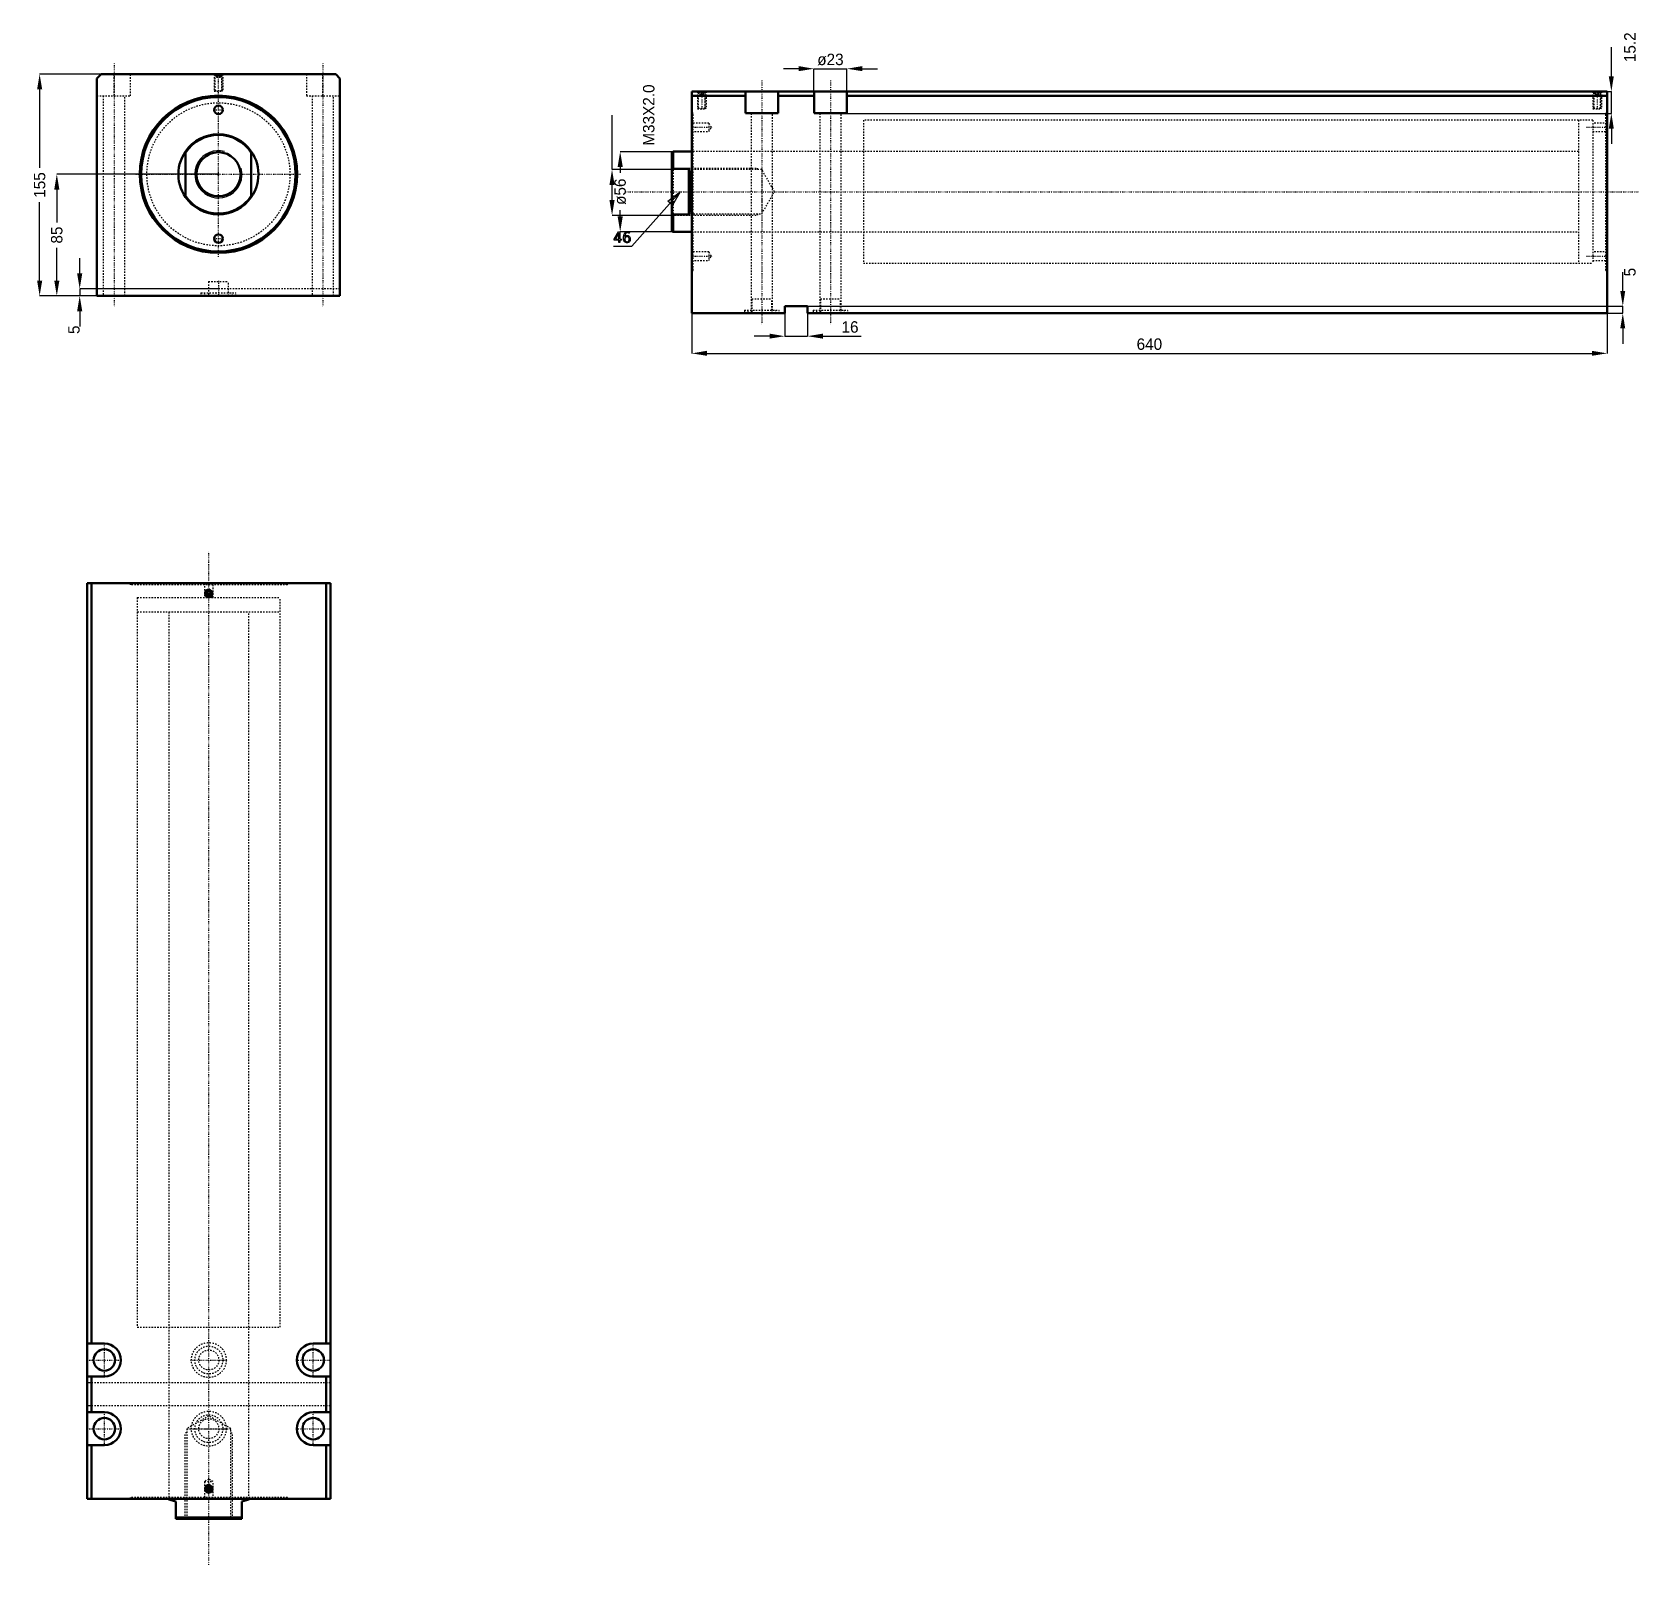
# Model space of a CAD drawing. Header units: millimetres. Extents: x -130 to 993, y -972 to 99.
import ezdxf

# ---------------------------------------------------------------- set-up
doc = ezdxf.new("R2010")
doc.units = ezdxf.units.MM
doc.linetypes.add('Center', pattern=[1.5, 0.45, -0.5, 0.05, -0.5])
doc.linetypes.add('Dashed', pattern=[2, 1, -1])
for name, color, linetype, lineweight in [('2d ConnectionPoints', 7, 'Continuous', 50), ('AM_0', 7, 'Continuous', 50), ('AM_5', 3, 'Continuous', 25), ('AM_7', 7, 'Center', 25), ('AM_9', 6, 'Dashed', 25)]:
    doc.layers.add(name, color=color, linetype=linetype, lineweight=lineweight)
doc.dimstyles.new('ISO-25', dxfattribs={"dimtxt": 2.5, "dimasz": 2.5, "dimexe": 1.25, "dimexo": 0.625, "dimtad": 1, "dimtxsty": 'Standard', "dimcen": 2.5, "dimadec": 0, "dimazin": 0, "dimtfac": 1, "dimtmove": 0, "dimatfit": 3, "dimfxl": 0, "dimarcsym": 0})

# ---------------------------------------------------------------- blocks, each defined once
blk = doc.blocks.new('1_JECX_MF_INLA_100_500_0_rod__0_in_JECX_MF_160_INLA_100_500_0__0')
at = {"layer": 'AM_0'}
for p, q in [((-23, -16), (-23, 16)), ((23, 16), (23, -16))]:
    blk.add_line(p, q, dxfattribs=at)
for points in [[(-23, 16), (-24.3, 13.9), (-25.4, 11.7), (-26.3, 9.5), (-27.1, 7.1), (-27.6, 4.8), (-27.9, 2.3), (-28, -0.1), (-27.9, -2.6), (-27.6, -5), (-27, -7.4), (-26.3, -9.7), (-25.3, -11.9), (-24.2, -14.1), (-23, -16)], [(23, -16), (24.3, -13.9), (25.4, -11.7), (26.3, -9.5), (27.1, -7.1), (27.6, -4.8), (27.9, -2.3), (28, 0.1), (27.9, 2.6), (27.6, 5), (27, 7.4), (26.3, 9.7), (25.3, 11.9), (24.2, 14.1), (23, 16)]]:
    blk.add_lwpolyline(points, dxfattribs=at)
blk.add_circle((0, 0), 15.4, dxfattribs=at)
for radius, start, end in [(28, 34.7719, 145.2281), (27.5, 33.2419, 146.7581), (27.5, 213.2419, 326.7581), (28, 214.7719, 325.2281)]:
    blk.add_arc((0, 0), radius, start, end, dxfattribs=at)
at = {"layer": 'AM_5'}
blk.add_arc((0, 0), 16.5, 75, 15, dxfattribs=at)
blk = doc.blocks.new('2_JECX_MF_EXLA_100_500_0_body__0_in_JECX_MF_160_INLA_100_500_0__0')
at = {"layer": 'AM_0'}
for p, q in [((-82, 70), (-85, 67)), ((82, 70), (-82, 70)), ((85, 67), (82, 70)), ((-85, 67), (-85, -85)), ((85, -85), (85, 67)), ((-85, -85), (85, -85))]:
    blk.add_line(p, q, dxfattribs=at)
for centre, radius in [((0, 0), 55), ((0, 0), 54), ((0, 45), 3), ((0, -45), 3)]:
    blk.add_circle(centre, radius, dxfattribs=at)
at = {"layer": 'AM_5', "linetype": 'Dashed'}
for p, q in [((-3, 70), (-3, 58)), ((3, 70), (3, 58))]:
    blk.add_line(p, q, dxfattribs=at)
at = {"layer": 'AM_7'}
for p, q in [((-73, 77.8), (-73, -92.7)), ((0, -57.8), (0, 70.6)), ((73, 77.8), (73, -92.7)), ((-3.2, 45), (3.1, 45)), ((-57.8, 0), (57.8, 0)), ((-3.2, -45), (3.1, -45)), ((0, -74.5), (0, -85.5))]:
    blk.add_line(p, q, dxfattribs=at)
at = {"layer": 'AM_9'}
for p, q in [((-73, 54.8), (-73, 70)), ((-61.5, 54.8), (-61.5, 70)), ((-3, 70), (-2.5, 69.5)), ((-2.5, 69.5), (-2.5, 58.5)), ((-2.5, 69.5), (2.5, 69.5)), ((-1.9, 70), (-2.4, 69.5)), ((-2.4, 69.5), (-2.4, 58)), ((-2.4, 69.5), (2.4, 69.5)), ((-1.4, 68), (-1.4, 70)), ((-1.4, 68), (1.4, 68)), ((-0.7, 68), (-0.7, 70)), ((0.7, 68), (0.7, 70)), ((1.4, 68), (1.4, 70)), ((2.4, 69.5), (1.9, 70)), ((2.4, 58), (2.4, 69.5)), ((2.5, 69.5), (3, 70)), ((2.5, 58.5), (2.5, 69.5)), ((61.5, 70), (61.5, 54.8)), ((73, 54.8), (73, 70)), ((-2.5, 58.5), (-3, 58)), ((-3, 58), (3, 58)), ((-2.5, 58.5), (2.5, 58.5)), ((3, 58), (2.5, 58.5)), ((-85, 54.8), (-61.5, 54.8)), ((-80.5, 54.8), (-80.5, -85)), ((-65.5, -85), (-65.5, 54.8)), ((61.5, 54.8), (85, 54.8)), ((65.5, 54.8), (65.5, -85)), ((80.5, -85), (80.5, 54.8)), ((-7, -75), (7, -75)), ((-7, -75), (-7, -85)), ((7, -85), (7, -75)), ((85, -80), (-85, -80)), ((-12.2, -82.9), (12.2, -82.9)), ((-12.2, -82.9), (-12.2, -85)), ((-9.8, -82.9), (-9.8, -85)), ((9.8, -85), (9.8, -82.9)), ((12.2, -85), (12.2, -82.9))]:
    blk.add_line(p, q, dxfattribs=at)
blk.add_circle((0, 0), 50, dxfattribs=at)
blk = doc.blocks.new('*D3')
at = {"layer": 'AM_5', "color": 0, "lineweight": -2}
for p, q in [((-82, 70), (-125, 70)), ((-125, 59.3), (-125, 4.6)), ((-125, -74.3), (-125, -19.6)), ((-85, -85), (-125, -85))]:
    blk.add_line(p, q, dxfattribs=at)
at = {"layer": 'AM_5', "color": 0}
for points in [[(-123.2, 59.3), (-126.8, 59.3), (-125, 70)], [(-126.8, -74.3), (-123.2, -74.3), (-125, -85)]]:
    blk.add_solid(points, dxfattribs=at)
at = {"layer": 'Defpoints', "color": 0}
for p in [(-82, 70), (-125, -85), (-85, -85)]:
    blk.add_point(p, dxfattribs=at)
at = {"layer": 'AM_5', "color": 0, "insert": (-125, -7.5), "char_height": 8, "attachment_point": 5, "rotation": 90}
blk.add_mtext('155', dxfattribs=at)
blk = doc.blocks.new('*D4')
at = {"layer": 'AM_5', "color": 0, "lineweight": -2}
for p, q in [((0, 0), (-113, 0)), ((-113, -10.7), (-113, -33.6)), ((-113, -74.3), (-113, -51.4)), ((-85, -85), (-113, -85))]:
    blk.add_line(p, q, dxfattribs=at)
at = {"layer": 'AM_5', "color": 0}
for points in [[(-111.2, -10.7), (-114.8, -10.7), (-113, 0)], [(-114.8, -74.3), (-111.2, -74.3), (-113, -85)]]:
    blk.add_solid(points, dxfattribs=at)
at = {"layer": 'Defpoints', "color": 0}
for p in [(0, 0), (-113, -85), (-85, -85)]:
    blk.add_point(p, dxfattribs=at)
at = {"layer": 'AM_5', "color": 0, "insert": (-113, -42.5), "char_height": 8, "attachment_point": 5, "rotation": 90}
blk.add_mtext('85', dxfattribs=at)
blk = doc.blocks.new('*D5')
at = {"layer": 'AM_5', "color": 0, "lineweight": -2}
for p, q in [((-97, -69.3), (-97, -58.7)), ((0, -80), (-97, -80)), ((-97, -80), (-97, -85)), ((-85, -85), (-97, -85)), ((-97, -95.7), (-97, -106.3))]:
    blk.add_line(p, q, dxfattribs=at)
at = {"layer": 'AM_5', "color": 0}
for points in [[(-98.8, -69.3), (-95.2, -69.3), (-97, -80)], [(-95.2, -95.7), (-98.8, -95.7), (-97, -85)]]:
    blk.add_solid(points, dxfattribs=at)
at = {"layer": 'Defpoints', "color": 0}
for p in [(-97, -85), (-85, -85), (0, -80)]:
    blk.add_point(p, dxfattribs=at)
at = {"layer": 'AM_5', "color": 0, "insert": (-101, -108.7), "char_height": 8, "attachment_point": 5, "rotation": 90}
blk.add_mtext('5', dxfattribs=at)
blk = doc.blocks.new('1_JECX_MF_INLA_100_500_0_rod__0_in_JECX_MF_160_INLA_100_500_0__2')
at = {"layer": 'AM_0'}
for p, q in [((-13, 28), (-14, 27.5)), ((-14, 27.5), (-14, -27.5)), ((0, 28), (-13, 28)), ((-13, 28), (-13, 16)), ((-13, 16), (-14, 15.1)), ((-2, 16), (-13, 16)), ((-2, 16), (-2, -16)), ((-14, -15.1), (-13, -16)), ((-13, -16), (-2, -16)), ((-13, -16), (-13, -28)), ((-14, -27.5), (-13, -28)), ((-13, -28), (0, -28))]:
    blk.add_line(p, q, dxfattribs=at)
blk.add_lwpolyline([(-2, -16), (-1.6, -13.9), (-1.2, -11.7), (-0.9, -9.5), (-0.7, -7.1), (-0.5, -4.8), (-0.4, -2.3), (-0.4, 0.1), (-0.4, 2.6), (-0.5, 5), (-0.7, 7.4), (-0.9, 9.7), (-1.2, 11.9), (-1.6, 14.1), (-2, 16)], dxfattribs=at)
at = {"layer": 'AM_5', "linetype": 'Dashed'}
for p, q in [((-14, 16.5), (46, 16.5)), ((46, 15.4), (46, 16.5)), ((-14, -16.5), (46, -16.5)), ((46, -15.4), (46, -16.5))]:
    blk.add_line(p, q, dxfattribs=at)
at = {"layer": 'AM_7'}
blk.add_line((-46.2, 0), (662.2, 0), dxfattribs=at)
at = {"layer": 'AM_9'}
for p, q in [((620, 50), (620, -50)), ((630, 50), (620, 50)), ((630, 50), (630, -50)), ((620, 28), (0, 28)), ((-12.9, 15.4), (-14, 16.5)), ((49, 15.4), (-12.9, 15.4)), ((-12.9, 15.4), (-12.9, -15.4)), ((57.9, 0), (49, 15.4)), ((49, 15.4), (49, -15.4)), ((49, -15.4), (57.9, 0)), ((-14, -16.5), (-12.9, -15.4)), ((-12.9, -15.4), (49, -15.4)), ((0, -28), (620, -28)), ((620, -50), (630, -50))]:
    blk.add_line(p, q, dxfattribs=at)
blk = doc.blocks.new('2_JECX_MF_EXLA_100_500_0_body__0_in_JECX_MF_160_INLA_100_500_0__2')
at = {"layer": 'AM_0'}
for p, q in [((0, -85), (0, 70)), ((640, 70), (0, 70)), ((37.5, 54.8), (37.5, 70)), ((60.5, 54.8), (60.5, 70)), ((85.5, 54.8), (85.5, 70)), ((108.5, 54.8), (108.5, 70)), ((640, -85), (640, 70)), ((37.5, 67), (0, 67)), ((85.5, 67), (60.5, 67)), ((640, 67), (108.5, 67)), ((37.5, 54.8), (60.5, 54.8)), ((85.5, 54.8), (108.5, 54.8)), ((65, -85), (0, -85)), ((81, -80), (65, -80)), ((65, -80), (65, -85)), ((81, -85), (81, -80)), ((640, -85), (81, -85))]:
    blk.add_line(p, q, dxfattribs=at)
at = {"layer": 'AM_5', "linetype": 'Dashed'}
for p, q in [((4, 70), (4, 58)), ((10, 70), (10, 58)), ((630, 70), (630, 58)), ((636, 70), (636, 58))]:
    blk.add_line(p, q, dxfattribs=at)
at = {"layer": 'AM_7'}
for p, q in [((7, 70.6), (7, 57.4)), ((49, 77.8), (49, -92.7)), ((97, 77.8), (97, -92.7)), ((633, 70.6), (633, 57.4)), ((-0.7, 45), (14.4, 45)), ((625.6, 45), (640.7, 45)), ((-0.7, -45), (14.4, -45)), ((625.6, -45), (640.7, -45))]:
    blk.add_line(p, q, dxfattribs=at)
at = {"layer": 'AM_9'}
for p, q in [((4, 70), (4.5, 69.5)), ((4.5, 69.5), (4.5, 58.5)), ((4.5, 69.5), (9.5, 69.5)), ((5.1, 70), (4.6, 69.5)), ((4.6, 69.5), (4.6, 58)), ((4.6, 69.5), (9.4, 69.5)), ((5.8, 68), (5.8, 70)), ((5.8, 68), (8.2, 68)), ((7, 68), (7, 70)), ((8.2, 68), (8.2, 70)), ((9.4, 69.5), (8.9, 70)), ((9.4, 58), (9.4, 69.5)), ((9.5, 69.5), (10, 70)), ((9.5, 58.5), (9.5, 69.5)), ((630, 70), (630.5, 69.5)), ((630.5, 69.5), (630.5, 58.5)), ((630.5, 69.5), (635.5, 69.5)), ((631.1, 70), (630.6, 69.5)), ((630.6, 69.5), (630.6, 58)), ((630.6, 69.5), (635.4, 69.5)), ((631.8, 68), (631.8, 70)), ((631.8, 68), (634.2, 68)), ((633, 68), (633, 70)), ((634.2, 68), (634.2, 70)), ((635.4, 69.5), (634.9, 70)), ((635.4, 58), (635.4, 69.5)), ((635.5, 69.5), (636, 70)), ((635.5, 58.5), (635.5, 69.5)), ((4.5, 58.5), (4, 58)), ((4, 58), (10, 58)), ((4.5, 58.5), (9.5, 58.5)), ((10, 58), (9.5, 58.5)), ((630.5, 58.5), (630, 58)), ((630, 58), (636, 58)), ((630.5, 58.5), (635.5, 58.5)), ((636, 58), (635.5, 58.5)), ((1, 55), (0, 55)), ((1, 54), (0, 54)), ((12, 48), (0, 48)), ((1, -55), (1, 55)), ((13.7, 45), (12, 48)), ((12, 48), (12, 42)), ((12, 42), (13.7, 45)), ((41.5, 54.8), (41.5, -85)), ((56.5, -85), (56.5, 54.8)), ((89.5, 54.8), (89.5, -85)), ((104.5, -85), (104.5, 54.8)), ((630, 50), (120, 50)), ((120, 50), (120, -50)), ((630, 50), (630, -50)), ((640, 48), (630, 48)), ((639, -55), (639, 55)), ((640, 55), (639, 55)), ((640, 54), (639, 54)), ((0, 42), (12, 42)), ((630, 42), (640, 42)), ((120, 28), (0, 28)), ((0, -28), (120, -28)), ((12, -42), (0, -42)), ((13.7, -45), (12, -42)), ((12, -42), (12, -48)), ((640, -42), (630, -42)), ((0, -48), (12, -48)), ((0, -54), (1, -54)), ((0, -55), (1, -55)), ((12, -48), (13.7, -45)), ((120, -50), (630, -50)), ((630, -48), (640, -48)), ((639, -54), (640, -54)), ((639, -55), (640, -55)), ((42, -75), (56, -75)), ((42, -75), (42, -85)), ((56, -85), (56, -75)), ((90, -75), (104, -75)), ((90, -75), (90, -85)), ((104, -85), (104, -75)), ((36.8, -82.9), (61.2, -82.9)), ((36.8, -82.9), (36.8, -85)), ((39.2, -82.9), (39.2, -85)), ((58.8, -85), (58.8, -82.9)), ((61.2, -85), (61.2, -82.9)), ((84.8, -82.9), (109.2, -82.9)), ((84.8, -82.9), (84.8, -85)), ((87.3, -82.9), (87.3, -85)), ((106.8, -85), (106.8, -82.9)), ((109.2, -85), (109.2, -82.9))]:
    blk.add_line(p, q, dxfattribs=at)
blk = doc.blocks.new('*D19')
at = {"layer": 'AM_5', "color": 0, "lineweight": -2}
for p, q in [((405.8, 73.8), (395.1, 73.8)), ((416.4, 57.8), (416.4, 73.8)), ((416.4, 73.8), (439.4, 73.8)), ((439.4, 57.8), (439.4, 73.8)), ((450.1, 73.8), (460.8, 73.8))]:
    blk.add_line(p, q, dxfattribs=at)
at = {"layer": 'AM_5', "color": 0}
for points in [[(405.8, 75.6), (405.8, 72.1), (416.4, 73.8)], [(450.1, 75.6), (450.1, 72.1), (439.4, 73.8)]]:
    blk.add_solid(points, dxfattribs=at)
at = {"layer": 'Defpoints', "color": 0}
for p in [(439.4, 73.8), (416.4, 57.8), (439.4, 57.8)]:
    blk.add_point(p, dxfattribs=at)
at = {"layer": 'AM_5', "color": 0, "insert": (427.9, 80.2), "char_height": 8, "attachment_point": 5}
blk.add_mtext('ø23', dxfattribs=at)
blk = doc.blocks.new('*D20')
at = {"layer": 'AM_5', "color": 0, "lineweight": -2}
for p, q in [((973.9, 68.5), (973.9, 88.8)), ((439.4, 57.8), (973.9, 57.8)), ((973.9, 42.6), (973.9, 57.8)), ((439.4, 42.6), (973.9, 42.6)), ((973.9, 32), (973.9, 21.3))]:
    blk.add_line(p, q, dxfattribs=at)
at = {"layer": 'AM_5', "color": 0}
for points in [[(972.1, 68.5), (975.6, 68.5), (973.9, 57.8)], [(972.1, 32), (975.6, 32), (973.9, 42.6)]]:
    blk.add_solid(points, dxfattribs=at)
at = {"layer": 'Defpoints', "color": 0}
for p in [(439.4, 57.8), (973.9, 57.8), (439.4, 42.6)]:
    blk.add_point(p, dxfattribs=at)
at = {"layer": 'AM_5', "color": 0, "insert": (986.9, 88.8), "char_height": 8, "attachment_point": 5, "rotation": 90}
blk.add_mtext('15.2', dxfattribs=at)
blk = doc.blocks.new('*D21')
at = {"layer": 'AM_5', "color": 0, "lineweight": -2}
for p, q in [((330.9, -97.2), (330.9, -125.2)), ((970.9, -97.2), (970.9, -125.2)), ((341.6, -125.2), (960.3, -125.2))]:
    blk.add_line(p, q, dxfattribs=at)
at = {"layer": 'AM_5', "color": 0}
for points in [[(341.6, -123.4), (341.6, -126.9), (330.9, -125.2)], [(960.3, -123.4), (960.3, -126.9), (970.9, -125.2)]]:
    blk.add_solid(points, dxfattribs=at)
at = {"layer": 'Defpoints', "color": 0}
for p in [(330.9, -97.2), (970.9, -97.2), (970.9, -125.2)]:
    blk.add_point(p, dxfattribs=at)
at = {"layer": 'AM_5', "color": 0, "insert": (650.9, -118.8), "char_height": 8, "attachment_point": 5}
blk.add_mtext('640', dxfattribs=at)
blk = doc.blocks.new('*D22')
at = {"layer": 'AM_5', "color": 0, "lineweight": -2}
for p, q in [((317.9, 15.8), (280.9, 15.8)), ((280.9, 5.2), (280.9, 0.9)), ((280.9, -29.5), (280.9, -25.2)), ((317.9, -40.2), (280.9, -40.2))]:
    blk.add_line(p, q, dxfattribs=at)
at = {"layer": 'AM_5', "color": 0}
for points in [[(279.1, 5.2), (282.7, 5.2), (280.9, 15.8)], [(279.1, -29.5), (282.7, -29.5), (280.9, -40.2)]]:
    blk.add_solid(points, dxfattribs=at)
at = {"layer": 'Defpoints', "color": 0}
for p in [(280.9, 15.8), (317.9, 15.8), (317.9, -40.2)]:
    blk.add_point(p, dxfattribs=at)
at = {"layer": 'AM_5', "color": 0, "insert": (280.9, -12.2), "char_height": 8, "attachment_point": 5, "rotation": 90}
blk.add_mtext('ø56', dxfattribs=at)
blk = doc.blocks.new('*D23')
at = {"layer": 'AM_5', "color": 0, "lineweight": -2}
for p, q in [((395.9, -92.2), (395.9, -113.2)), ((411.9, -97.2), (411.9, -113.2)), ((385.3, -113.2), (374.6, -113.2)), ((395.9, -113.2), (411.9, -113.2)), ((422.6, -113.2), (449.3, -113.2))]:
    blk.add_line(p, q, dxfattribs=at)
at = {"layer": 'AM_5', "color": 0}
for points in [[(385.3, -111.4), (385.3, -114.9), (395.9, -113.2)], [(422.6, -111.4), (422.6, -114.9), (411.9, -113.2)]]:
    blk.add_solid(points, dxfattribs=at)
at = {"layer": 'Defpoints', "color": 0}
for p in [(395.9, -92.2), (411.9, -97.2), (411.9, -113.2)]:
    blk.add_point(p, dxfattribs=at)
at = {"layer": 'AM_5', "color": 0, "insert": (441.6, -106.8), "char_height": 8, "attachment_point": 5}
blk.add_mtext('16', dxfattribs=at)
blk = doc.blocks.new('*D24')
at = {"layer": 'AM_5', "color": 0, "lineweight": -2}
for p, q in [((981.9, -81.5), (981.9, -68.4)), ((395.9, -92.2), (981.9, -92.2)), ((411.9, -97.2), (981.9, -97.2)), ((981.9, -97.2), (981.9, -92.2)), ((981.9, -107.8), (981.9, -118.5))]:
    blk.add_line(p, q, dxfattribs=at)
at = {"layer": 'AM_5', "color": 0}
for points in [[(980.1, -81.5), (983.6, -81.5), (981.9, -92.2)], [(980.1, -107.8), (983.6, -107.8), (981.9, -97.2)]]:
    blk.add_solid(points, dxfattribs=at)
at = {"layer": 'Defpoints', "color": 0}
for p in [(395.9, -92.2), (411.9, -97.2), (981.9, -97.2)]:
    blk.add_point(p, dxfattribs=at)
at = {"layer": 'AM_5', "color": 0, "insert": (986.9, -68.4), "char_height": 8, "attachment_point": 5, "rotation": 90}
blk.add_mtext('5', dxfattribs=at)
blk = doc.blocks.new('*D25')
at = {"layer": 'AM_5', "color": 0, "lineweight": -2}
for p, q in [((275.2, 3.3), (275.2, 41.4)), ((318, 3.3), (275.2, 3.3)), ((275.2, -18), (275.2, -7.4)), ((316.9, -28.7), (275.2, -28.7))]:
    blk.add_line(p, q, dxfattribs=at)
at = {"layer": 'AM_5', "color": 0}
for points in [[(273.4, -7.4), (277, -7.4), (275.2, 3.3)], [(273.4, -18), (277, -18), (275.2, -28.7)]]:
    blk.add_solid(points, dxfattribs=at)
at = {"layer": 'Defpoints', "color": 0}
for p in [(318, 3.3), (275.2, -28.7), (316.9, -28.7)]:
    blk.add_point(p, dxfattribs=at)
at = {"layer": 'AM_5', "color": 0, "insert": (300.9, 41.4), "char_height": 8, "attachment_point": 5, "rotation": 90}
blk.add_mtext('M33X2.0', dxfattribs=at)
blk = doc.blocks.new('1_JECX_MF_INLA_100_500_0_rod__0_in_JECX_MF_160_INLA_100_500_0__4')
at = {"layer": 'AM_0'}
for p, q in [((-28, 0), (-28, -0.4)), ((28, -0.4), (28, 0)), ((-23, -2), (-28, -0.4)), ((-23, -14), (-23, -2)), ((28, -0.4), (23, -2)), ((23, -2), (23, -14)), ((-23, -13), (23, -13)), ((-23, -14), (23, -14))]:
    blk.add_line(p, q, dxfattribs=at)
at = {"layer": 'AM_5', "linetype": 'Dashed'}
for p, q in [((-16.5, -14), (-16.5, 46)), ((-15.4, 46), (-16.5, 46)), ((15.4, 46), (16.5, 46)), ((16.5, -14), (16.5, 46))]:
    blk.add_line(p, q, dxfattribs=at)
at = {"layer": 'AM_7'}
blk.add_line((0, -46.2), (0, 662.2), dxfattribs=at)
at = {"layer": 'AM_9'}
for p, q in [((-50, 630), (50, 630)), ((-50, 630), (-50, 620)), ((50, 620), (50, 630)), ((-50, 620), (50, 620)), ((-28, 620), (-28, 0)), ((28, 0), (28, 620)), ((0, 57.9), (-15.4, 49)), ((15.4, 49), (0, 57.9)), ((-15.4, 49), (15.4, 49)), ((-15.4, 49), (-15.4, -12.9)), ((15.4, -12.9), (15.4, 49)), ((-15.4, -12.9), (-16.5, -14)), ((-15.4, -12.9), (15.4, -12.9)), ((16.5, -14), (15.4, -12.9))]:
    blk.add_line(p, q, dxfattribs=at)
blk = doc.blocks.new('2_JECX_MF_EXLA_100_500_0_body__0_in_JECX_MF_160_INLA_100_500_0__4')
at = {"layer": 'AM_0'}
for p, q in [((-85, 640), (-85, 0)), ((85, 640), (-85, 640)), ((-82, 640), (-82, 108.5)), ((-0.7, 634.2), (-1.4, 633)), ((-1.4, 633), (-0.7, 631.8)), ((0.7, 634.2), (-0.7, 634.2)), ((-0.7, 631.8), (0.7, 631.8)), ((1.4, 633), (0.7, 634.2)), ((0.7, 631.8), (1.4, 633)), ((82, 640), (82, 108.5)), ((85, 640), (85, 0)), ((-73, 108.5), (-85, 108.5)), ((85, 108.5), (73, 108.5)), ((-85, 85.5), (-73, 85.5)), ((-82, 85.5), (-82, 60.5)), ((73, 85.5), (85, 85.5)), ((82, 85.5), (82, 60.5)), ((-73, 60.5), (-85, 60.5)), ((85, 60.5), (73, 60.5)), ((-85, 37.5), (-73, 37.5)), ((-82, 37.5), (-82, 0)), ((73, 37.5), (85, 37.5)), ((82, 37.5), (82, 0)), ((85, 0), (-85, 0)), ((-0.7, 8.3), (-1.4, 7)), ((-1.4, 7), (-0.7, 5.8)), ((0.7, 8.3), (-0.7, 8.3)), ((-0.7, 5.8), (0.7, 5.8)), ((1.4, 7), (0.7, 8.3)), ((0.7, 5.8), (1.4, 7))]:
    blk.add_line(p, q, dxfattribs=at)
for centre, radius in [((0, 633), 2.46), ((0, 633), 2.4), ((0, 633), 1.9), ((-73, 97), 7.5), ((73, 97), 7.5), ((-73, 49), 7.5), ((73, 49), 7.5), ((0, 7), 2.46), ((0, 7), 2.4), ((0, 7), 1.9)]:
    blk.add_circle(centre, radius, dxfattribs=at)
for centre, start, end in [((-73, 97), 270, 90), ((73, 97), 90, 270), ((-73, 49), 270, 90), ((73, 49), 90, 270)]:
    blk.add_arc(centre, 11.5, start, end, dxfattribs=at)
at = {"layer": 'AM_5'}
for centre in [(0, 633), (0, 7)]:
    blk.add_arc(centre, 3, 75, 15, dxfattribs=at)
at = {"layer": 'AM_7'}
for p, q in [((-3.2, 633), (3.1, 633)), ((-73, 84.9), (-73, 109.1)), ((73, 84.9), (73, 109.1)), ((-85.1, 97), (-60.9, 97)), ((-12.9, 97), (12.9, 97)), ((60.9, 97), (85.1, 97)), ((-73, 36.9), (-73, 61.1)), ((73, 36.9), (73, 61.1)), ((-85.1, 49), (-60.9, 49)), ((-12.9, 49), (12.9, 49)), ((60.9, 49), (85.1, 49)), ((-3.2, 7), (3.1, 7))]:
    blk.add_line(p, q, dxfattribs=at)
at = {"layer": 'AM_9'}
for p, q in [((-55, 640), (-55, 639)), ((55, 639), (-55, 639)), ((-54, 640), (-54, 639)), ((-50, 630), (50, 630)), ((-50, 630), (-50, 120)), ((-3, 640), (-3, 630)), ((3, 630), (3, 640)), ((50, 120), (50, 630)), ((54, 639), (54, 640)), ((55, 639), (55, 640)), ((-50, 120), (50, 120)), ((-28, 120), (-28, 0)), ((28, 0), (28, 120)), ((85, 81), (-85, 81)), ((85, 65), (-85, 65)), ((0, 13.7), (-3, 12)), ((-3, 12), (-3, 0)), ((-3, 12), (3, 12)), ((3, 12), (0, 13.7)), ((3, 0), (3, 12)), ((55, 1), (-55, 1)), ((-55, 1), (-55, 0)), ((-54, 1), (-54, 0)), ((54, 0), (54, 1)), ((55, 0), (55, 1))]:
    blk.add_line(p, q, dxfattribs=at)
for centre, radius in [((0, 97), 12.2), ((0, 97), 9.75), ((0, 97), 7), ((0, 49), 12.2), ((0, 49), 9.75), ((0, 49), 7)]:
    blk.add_circle(centre, radius, dxfattribs=at)

msp = doc.modelspace()

# ---------------------------------------------------------------- linework, layer by layer
at = {"layer": '2d ConnectionPoints'}
for p in [(0, 0), (330.926, -12.16), (-6.732, -925.961)]:
    msp.add_point(p, dxfattribs=at)
at = {"layer": 'AM_5'}
for p, q in [((288.926, -50.16), (322.926, -12.16)), ((276.126, -50.16), (288.926, -50.16))]:
    msp.add_line(p, q, dxfattribs=at)
for points in [[(322.926, -12.16), (317.403, -21.531), (314.223, -18.686), (322.926, -12.16)], [(280.005, -46.096), (276.635, -46.096), (276.635, -45.42), (279.703, -40.22), (280.733, -40.22), (280.733, -45.394), (281.856, -45.394), (281.856, -46.096), (280.733, -46.096), (280.733, -47.76), (280.005, -47.76), (280.005, -46.096)], [(280.015, -45.394), (280.015, -41.093), (277.53, -45.394), (280.015, -45.394)], [(285.672, -47.822), (285.672, -47.822), (285.319, -47.806), (284.851, -47.72), (284.851, -47.72), (284.454, -47.561), (284.229, -47.414), (284.229, -47.414), (284.032, -47.239), (283.786, -46.932), (283.786, -46.932), (283.597, -46.571), (283.503, -46.301), (283.503, -46.301), (283.43, -46.007), (283.351, -45.523), (283.351, -45.523), (283.309, -44.986), (283.3, -44.598), (283.3, -44.598), (283.326, -43.802), (283.457, -42.742), (283.457, -42.742), (283.701, -41.842), (283.927, -41.332), (283.927, -41.332), (284.207, -40.906), (284.734, -40.443), (284.734, -40.443), (285.391, -40.194), (285.9, -40.147), (285.9, -40.147), (286.146, -40.154), (286.482, -40.192), (286.482, -40.192), (286.779, -40.263), (286.956, -40.329), (286.956, -40.329), (287.12, -40.406), (287.35, -40.541), (287.35, -40.541), (287.56, -40.697), (287.689, -40.812), (287.117, -41.28), (287.117, -41.28), (287.043, -41.195), (286.911, -41.08), (286.911, -41.08), (286.755, -40.981), (286.636, -40.924), (286.636, -40.924), (286.508, -40.876), (286.298, -40.825), (286.298, -40.825), (286.066, -40.797), (285.9, -40.792), (285.9, -40.792), (285.638, -40.812), (285.289, -40.919), (285.289, -40.919), (284.994, -41.118), (284.827, -41.301), (284.827, -41.301), (284.681, -41.512), (284.5, -41.853), (284.5, -41.853), (284.362, -42.225), (284.294, -42.489), (284.294, -42.489), (284.239, -42.766), (284.17, -43.202), (284.17, -43.202), (284.117, -43.663), (284.091, -43.984), (284.091, -43.984), (284.207, -43.761), (284.404, -43.468), (284.404, -43.468), (284.627, -43.226), (284.79, -43.093), (284.79, -43.093), (284.965, -42.983), (285.249, -42.864), (285.249, -42.864), (285.557, -42.801), (285.776, -42.788), (285.776, -42.788), (286.034, -42.803), (286.397, -42.879), (286.397, -42.879), (286.732, -43.02), (286.94, -43.15), (286.94, -43.15), (287.133, -43.304), (287.387, -43.57), (287.387, -43.57), (287.599, -43.879), (287.718, -44.109), (287.718, -44.109), (287.816, -44.352), (287.923, -44.728), (287.923, -44.728), (287.98, -45.119), (287.991, -45.388), (287.991, -45.388), (287.979, -45.669), (287.916, -46.065), (287.916, -46.065), (287.799, -46.432), (287.692, -46.66), (287.692, -46.66), (287.563, -46.871), (287.335, -47.151), (287.335, -47.151), (287.065, -47.386), (286.862, -47.518), (286.862, -47.518), (286.645, -47.627), (286.3, -47.746), (286.3, -47.746), (285.931, -47.81), (285.672, -47.822)], [(285.682, -47.167), (285.682, -47.167), (285.87, -47.158), (286.129, -47.11), (286.129, -47.11), (286.361, -47.02), (286.501, -46.938), (286.501, -46.938), (286.629, -46.839), (286.796, -46.664), (286.796, -46.664), (286.933, -46.457), (287.008, -46.301), (287.008, -46.301), (287.07, -46.133), (287.137, -45.861), (287.137, -45.861), (287.173, -45.566), (287.18, -45.357), (287.18, -45.357), (287.173, -45.161), (287.139, -44.883), (287.139, -44.883), (287.076, -44.622), (287.018, -44.458), (287.018, -44.458), (286.948, -44.304), (286.817, -44.099), (286.817, -44.099), (286.657, -43.923), (286.535, -43.823), (286.535, -43.823), (286.4, -43.739), (286.176, -43.648), (286.176, -43.648), (285.926, -43.599), (285.744, -43.589), (285.744, -43.589), (285.556, -43.599), (285.293, -43.652), (285.293, -43.652), (285.052, -43.749), (284.905, -43.839), (284.905, -43.839), (284.769, -43.946), (284.589, -44.133), (284.589, -44.133), (284.44, -44.353), (284.356, -44.517), (284.356, -44.517), (284.287, -44.693), (284.212, -44.973), (284.212, -44.973), (284.171, -45.272), (284.164, -45.482), (284.164, -45.482), (284.171, -45.673), (284.208, -45.944), (284.208, -45.944), (284.277, -46.196), (284.34, -46.353), (284.34, -46.353), (284.418, -46.499), (284.558, -46.694), (284.558, -46.694), (284.728, -46.858), (284.858, -46.951), (284.858, -46.951), (285, -47.029), (285.234, -47.113), (285.234, -47.113), (285.494, -47.158), (285.682, -47.167)]]:
    msp.add_lwpolyline(points, dxfattribs=at)

# ---------------------------------------------------------------- block references
for name, p in [('2_JECX_MF_EXLA_100_500_0_body__0_in_JECX_MF_160_INLA_100_500_0__0', (0, 0)), ('2_JECX_MF_EXLA_100_500_0_body__0_in_JECX_MF_160_INLA_100_500_0__2', (330.926, -12.16)), ('1_JECX_MF_INLA_100_500_0_rod__0_in_JECX_MF_160_INLA_100_500_0__2', (330.926, -12.16)), ('1_JECX_MF_INLA_100_500_0_rod__0_in_JECX_MF_160_INLA_100_500_0__0', (0, 0)), ('1_JECX_MF_INLA_100_500_0_rod__0_in_JECX_MF_160_INLA_100_500_0__4', (-6.732, -925.961)), ('2_JECX_MF_EXLA_100_500_0_body__0_in_JECX_MF_160_INLA_100_500_0__4', (-6.732, -925.961))]:
    msp.add_blockref(name, p)

# ---------------------------------------------------------------- dimensions: what is measured, and where the dimension line sits
for base, p1, p2, text, picture, middle in [((973.859, 57.84), (439.426, 42.64), (439.426, 57.84), '15.2', '*D20', (986.926, 88.774)), ((-125, -85), (-82, 70), (-85, -85), '155', '*D3', (-125, -7.5)), ((275.192, -28.66), (318.008, 3.258), (316.926, -28.66), 'M33X2.0', '*D25', (300.926, 41.391)), ((280.926, 15.84), (317.926, -40.16), (317.926, 15.84), 'ø56', '*D22', (280.926, -12.16)), ((-113, -85), (0, 0), (-85, -85), '85', '*D4', (-113, -42.5)), ((-97, -85), (0, -80), (-85, -85), '5', '*D5', (-101, -108.733)), ((981.859, -97.16), (395.926, -92.16), (411.926, -97.16), '5', '*D24', (986.926, -68.426))]:
    dim = msp.add_linear_dim(base=base, p1=p1, p2=p2, angle=90, text=text, dimstyle='ISO-25', override={"dimtxt": 8, "dimasz": 10.666667, "dimexe": 0, "dimexo": 0, "dimgap": 2.4}, dxfattribs=at)
    dim.commit()
    dim.dimension.update_dxf_attribs({"geometry": picture, "text_midpoint": middle, "dimtype": 160, "text_rotation": 90})
for base, p1, p2, text, picture, middle in [((439.426, 73.84), (416.426, 57.84), (439.426, 57.84), 'ø23', '*D19', (427.926, 73.84)), ((970.926, -125.16), (330.926, -97.16), (970.926, -97.16), '640', '*D21', (650.926, -125.16)), ((411.926, -113.16), (395.926, -92.16), (411.926, -97.16), '16', '*D23', (441.564, -113.16))]:
    dim = msp.add_linear_dim(base=base, p1=p1, p2=p2, text=text, dimstyle='ISO-25', override={"dimtxt": 8, "dimasz": 10.666667, "dimexe": 0, "dimexo": 0, "dimgap": 2.4}, dxfattribs=at)
    dim.commit()
    dim.dimension.update_dxf_attribs({"geometry": picture, "text_midpoint": middle, "dimtype": 160})

doc.saveas('drawing.dxf')
